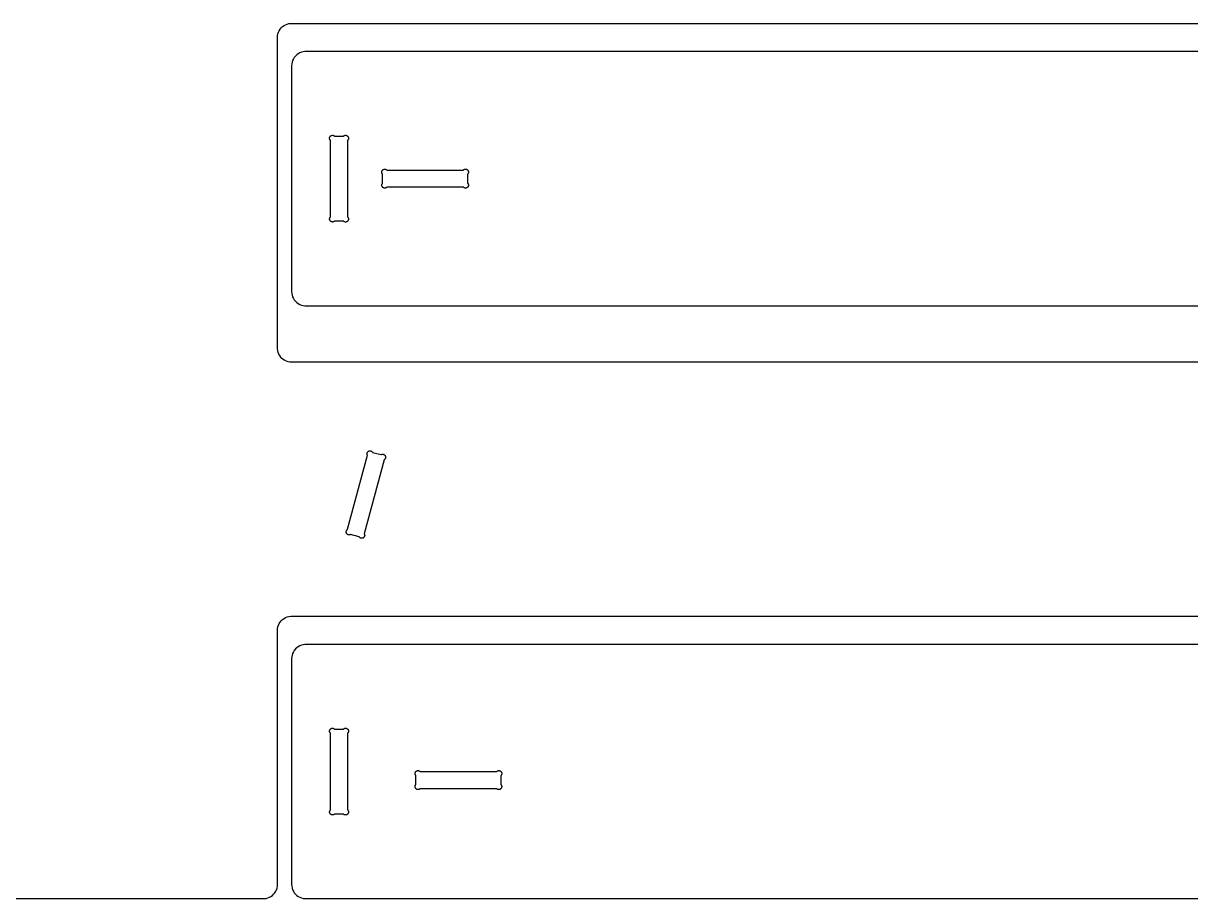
# Model space of a CAD drawing. Header units: metres. Extents: x 0 to 2484, y 0 to 1212.
# Drawn here: x 830 to 1657, y 0 to 620 of the extents above; entities that cross this region are included whole.
import ezdxf

# ---------------------------------------------------------------- set-up
doc = ezdxf.new("R2010")
doc.units = ezdxf.units.M

msp = doc.modelspace()

# ---------------------------------------------------------------- linework, layer by layer
for p, q in [((1010.08, 611.253), (1010.31, 612.487)), ((1010.31, 612.487), (1010.7, 613.681)), ((1010.7, 613.681), (1011.24, 614.818)), ((1011.24, 614.818), (1011.91, 615.878)), ((1011.91, 615.878), (1012.71, 616.845)), ((1012.71, 616.845), (1013.63, 617.705)), ((1013.63, 617.705), (1014.64, 618.443)), ((1014.64, 618.443), (1015.74, 619.048)), ((1015.74, 619.048), (1016.91, 619.511)), ((1016.91, 619.511), (1018.13, 619.823)), ((1018.13, 619.823), (1019.37, 619.98)), ((1019.37, 619.98), (1020, 619.98)), ((1020, 619.98), (1020, 620)), ((1020, 620), (1939.6, 620)), ((1010, 610), (1010.08, 611.253)), ((1010, 609.995), (1010, 610)), ((1010, 610), (1010, 610)), ((1010, 390.005), (1010, 609.995)), ((1010, 609.995), (1010, 609.995)), ((1021.91, 595.878), (1021.24, 594.818)), ((1022.71, 596.845), (1021.91, 595.878)), ((1023.63, 597.705), (1022.71, 596.845)), ((1024.64, 598.443), (1023.63, 597.705)), ((1025.74, 599.048), (1024.64, 598.443)), ((1026.91, 599.511), (1025.74, 599.048)), ((1028.13, 599.823), (1026.91, 599.511)), ((1029.37, 599.98), (1028.13, 599.823)), ((1030, 599.98), (1029.37, 599.98)), ((1949.6, 600), (1030, 600)), ((1030, 600), (1030, 599.98)), ((1020.08, 591.253), (1020, 590)), ((1020, 590), (1020, 590)), ((1020, 590), (1020, 589.995)), ((1020, 589.995), (1020, 589.995)), ((1020, 589.995), (1020, 430.005)), ((1020.31, 592.487), (1020.08, 591.253)), ((1020.7, 593.681), (1020.31, 592.487)), ((1021.24, 594.818), (1020.7, 593.681)), ((1046.88, 538.611), (1046.9, 538.875)), ((1046.9, 538.347), (1046.88, 538.611)), ((1046.9, 538.875), (1046.95, 539.135)), ((1046.95, 538.088), (1046.9, 538.347)), ((1046.95, 539.135), (1047.03, 539.386)), ((1047.03, 537.836), (1046.95, 538.088)), ((1047.03, 539.386), (1047.14, 539.626)), ((1047.14, 537.597), (1047.03, 537.836)), ((1047.14, 539.626), (1047.29, 539.849)), ((1047.29, 537.374), (1047.14, 537.597)), ((1047.29, 539.849), (1047.45, 540.053)), ((1047.45, 540.053), (1047.5, 540.096)), ((1047.5, 540.1), (1047.65, 540.233)), ((1047.5, 540.096), (1047.5, 540.1)), ((1047.5, 540.1), (1047.5, 540.1)), ((1047.65, 540.233), (1047.86, 540.389)), ((1047.86, 540.389), (1048.09, 540.516)), ((1048.09, 540.516), (1048.34, 540.614)), ((1048.34, 540.614), (1048.59, 540.679)), ((1048.59, 540.679), (1048.86, 540.712)), ((1048.86, 540.712), (1049.12, 540.712)), ((1049.12, 540.712), (1049.38, 540.679)), ((1049.38, 540.679), (1049.64, 540.614)), ((1049.64, 540.614), (1049.89, 540.516)), ((1049.89, 540.516), (1050.12, 540.389)), ((1050.12, 540.389), (1050.33, 540.233)), ((1050.33, 540.233), (1050.47, 540.1)), ((1050.47, 540.1), (1056.73, 540.1)), ((1056.73, 540.1), (1056.77, 540.146)), ((1056.77, 540.146), (1056.97, 540.315)), ((1056.97, 540.315), (1057.2, 540.456)), ((1057.2, 540.456), (1057.44, 540.569)), ((1057.44, 540.569), (1057.69, 540.65)), ((1057.69, 540.65), (1057.95, 540.7)), ((1057.95, 540.7), (1058.21, 540.717)), ((1058.21, 540.717), (1058.48, 540.7)), ((1058.48, 540.7), (1058.73, 540.65)), ((1058.73, 540.65), (1058.99, 540.569)), ((1058.99, 540.569), (1059.23, 540.456)), ((1059.23, 540.456), (1059.45, 540.315)), ((1059.45, 540.315), (1059.65, 540.146)), ((1059.65, 540.146), (1059.7, 540.1)), ((1059.7, 540.1), (1059.7, 540.1)), ((1059.7, 540.1), (1059.7, 540.095)), ((1059.7, 540.095), (1059.83, 539.953)), ((1059.83, 539.953), (1059.99, 539.739)), ((1059.99, 539.739), (1060.12, 539.508)), ((1060.12, 537.715), (1059.99, 537.483)), ((1060.12, 539.508), (1060.21, 539.262)), ((1060.21, 537.961), (1060.12, 537.715)), ((1060.21, 539.262), (1060.28, 539.006)), ((1060.28, 538.217), (1060.21, 537.961)), ((1060.28, 539.006), (1060.31, 538.744)), ((1060.31, 538.479), (1060.28, 538.217)), ((1060.31, 538.744), (1060.31, 538.479)), ((1047.45, 537.17), (1047.29, 537.374)), ((1047.5, 537.127), (1047.45, 537.17)), ((1047.5, 482.873), (1047.5, 537.127)), ((1059.83, 537.269), (1059.7, 537.127)), ((1059.7, 537.127), (1059.7, 482.873)), ((1059.99, 537.483), (1059.83, 537.269)), ((1083.89, 514.744), (1083.92, 515.006)), ((1083.89, 514.479), (1083.89, 514.744)), ((1083.92, 514.217), (1083.89, 514.479)), ((1083.92, 515.006), (1083.99, 515.262)), ((1083.99, 513.961), (1083.92, 514.217)), ((1083.99, 515.262), (1084.08, 515.508)), ((1084.08, 513.715), (1083.99, 513.961)), ((1084.08, 515.508), (1084.21, 515.739)), ((1084.21, 513.483), (1084.08, 513.715)), ((1084.21, 515.739), (1084.37, 515.953)), ((1084.37, 513.269), (1084.21, 513.483)), ((1084.37, 515.953), (1084.5, 516.095)), ((1084.5, 513.127), (1084.37, 513.269)), ((1084.5, 516.1), (1084.55, 516.146)), ((1084.5, 516.095), (1084.5, 516.1)), ((1084.5, 516.1), (1084.5, 516.1)), ((1084.5, 506.873), (1084.5, 513.127)), ((1084.55, 516.146), (1084.75, 516.315)), ((1084.75, 516.315), (1084.97, 516.456)), ((1084.97, 516.456), (1085.21, 516.569)), ((1085.21, 516.569), (1085.47, 516.65)), ((1085.47, 516.65), (1085.72, 516.7)), ((1085.72, 516.7), (1085.99, 516.717)), ((1085.99, 516.717), (1086.25, 516.7)), ((1086.25, 516.7), (1086.51, 516.65)), ((1086.51, 516.65), (1086.76, 516.569)), ((1086.76, 516.569), (1087, 516.456)), ((1087, 516.456), (1087.23, 516.315)), ((1087.23, 516.315), (1087.43, 516.146)), ((1087.43, 516.146), (1087.47, 516.1)), ((1087.47, 516.1), (1141.73, 516.1)), ((1141.73, 516.1), (1141.87, 516.233)), ((1141.87, 516.233), (1142.08, 516.389)), ((1142.08, 516.389), (1142.31, 516.516)), ((1142.31, 516.516), (1142.56, 516.614)), ((1142.56, 516.614), (1142.82, 516.679)), ((1142.82, 516.679), (1143.08, 516.712)), ((1143.08, 516.712), (1143.34, 516.712)), ((1143.34, 516.712), (1143.61, 516.679)), ((1143.61, 516.679), (1143.86, 516.614)), ((1143.86, 516.614), (1144.11, 516.516)), ((1144.11, 516.516), (1144.34, 516.389)), ((1144.34, 516.389), (1144.55, 516.233)), ((1144.55, 516.233), (1144.7, 516.1)), ((1144.7, 516.1), (1144.7, 516.1)), ((1144.7, 516.1), (1144.7, 516.096)), ((1144.7, 516.096), (1144.75, 516.053)), ((1144.75, 513.17), (1144.7, 513.127)), ((1144.7, 513.127), (1144.7, 506.873)), ((1144.75, 516.053), (1144.91, 515.849)), ((1144.91, 513.374), (1144.75, 513.17)), ((1144.91, 515.849), (1145.06, 515.626)), ((1145.06, 513.597), (1144.91, 513.374)), ((1145.06, 515.626), (1145.17, 515.386)), ((1145.17, 513.836), (1145.06, 513.597)), ((1145.17, 515.386), (1145.25, 515.135)), ((1145.25, 514.088), (1145.17, 513.836)), ((1145.25, 515.135), (1145.3, 514.875)), ((1145.3, 514.347), (1145.25, 514.088)), ((1145.3, 514.875), (1145.32, 514.611)), ((1145.32, 514.611), (1145.3, 514.347)), ((1083.88, 505.389), (1083.9, 505.653)), ((1083.9, 505.125), (1083.88, 505.389)), ((1083.9, 505.653), (1083.95, 505.912)), ((1083.95, 504.865), (1083.9, 505.125)), ((1083.95, 505.912), (1084.03, 506.164)), ((1084.03, 504.614), (1083.95, 504.865)), ((1084.03, 506.164), (1084.14, 506.403)), ((1084.14, 504.374), (1084.03, 504.614)), ((1084.14, 506.403), (1084.29, 506.626)), ((1084.29, 506.626), (1084.45, 506.83)), ((1084.45, 506.83), (1084.5, 506.873)), ((1144.7, 506.873), (1144.83, 506.731)), ((1144.83, 506.731), (1144.99, 506.517)), ((1144.99, 506.517), (1145.12, 506.285)), ((1145.12, 504.492), (1144.99, 504.261)), ((1145.12, 506.285), (1145.21, 506.039)), ((1145.21, 504.738), (1145.12, 504.492)), ((1145.21, 506.039), (1145.28, 505.783)), ((1145.28, 504.994), (1145.21, 504.738)), ((1145.28, 505.783), (1145.31, 505.521)), ((1145.31, 505.256), (1145.28, 504.994)), ((1145.31, 505.521), (1145.31, 505.256)), ((1084.29, 504.151), (1084.14, 504.374)), ((1084.45, 503.947), (1084.29, 504.151)), ((1084.5, 503.904), (1084.45, 503.947)), ((1084.5, 503.9), (1084.5, 503.904)), ((1084.65, 503.767), (1084.5, 503.9)), ((1084.5, 503.9), (1084.5, 503.9)), ((1084.86, 503.611), (1084.65, 503.767)), ((1085.09, 503.484), (1084.86, 503.611)), ((1085.34, 503.386), (1085.09, 503.484)), ((1085.59, 503.321), (1085.34, 503.386)), ((1085.86, 503.288), (1085.59, 503.321)), ((1086.12, 503.288), (1085.86, 503.288)), ((1086.38, 503.321), (1086.12, 503.288)), ((1086.64, 503.386), (1086.38, 503.321)), ((1086.89, 503.484), (1086.64, 503.386)), ((1087.12, 503.611), (1086.89, 503.484)), ((1087.33, 503.767), (1087.12, 503.611)), ((1087.47, 503.9), (1087.33, 503.767)), ((1141.73, 503.9), (1087.47, 503.9)), ((1141.77, 503.854), (1141.73, 503.9)), ((1141.97, 503.685), (1141.77, 503.854)), ((1142.2, 503.544), (1141.97, 503.685)), ((1142.44, 503.431), (1142.2, 503.544)), ((1142.69, 503.35), (1142.44, 503.431)), ((1142.95, 503.3), (1142.69, 503.35)), ((1143.21, 503.283), (1142.95, 503.3)), ((1143.48, 503.3), (1143.21, 503.283)), ((1143.73, 503.35), (1143.48, 503.3)), ((1143.99, 503.431), (1143.73, 503.35)), ((1144.23, 503.544), (1143.99, 503.431)), ((1144.45, 503.685), (1144.23, 503.544)), ((1144.65, 503.854), (1144.45, 503.685)), ((1144.7, 503.9), (1144.65, 503.854)), ((1144.83, 504.047), (1144.7, 503.905)), ((1144.7, 503.905), (1144.7, 503.9)), ((1144.7, 503.9), (1144.7, 503.9)), ((1144.99, 504.261), (1144.83, 504.047)), ((1046.89, 481.521), (1046.92, 481.783)), ((1046.89, 481.256), (1046.89, 481.521)), ((1046.92, 480.994), (1046.89, 481.256)), ((1046.92, 481.783), (1046.99, 482.039)), ((1046.99, 480.738), (1046.92, 480.994)), ((1046.99, 482.039), (1047.08, 482.285)), ((1047.08, 480.492), (1046.99, 480.738)), ((1047.08, 482.285), (1047.21, 482.517)), ((1047.21, 480.261), (1047.08, 480.492)), ((1047.21, 482.517), (1047.37, 482.731)), ((1047.37, 480.047), (1047.21, 480.261)), ((1047.37, 482.731), (1047.5, 482.873)), ((1047.5, 479.905), (1047.37, 480.047)), ((1047.5, 479.9), (1047.5, 479.905)), ((1047.55, 479.854), (1047.5, 479.9)), ((1047.5, 479.9), (1047.5, 479.9)), ((1047.75, 479.685), (1047.55, 479.854)), ((1047.97, 479.544), (1047.75, 479.685)), ((1050.23, 479.685), (1050, 479.544)), ((1050.43, 479.854), (1050.23, 479.685)), ((1050.47, 479.9), (1050.43, 479.854)), ((1056.73, 479.9), (1050.47, 479.9)), ((1056.87, 479.767), (1056.73, 479.9)), ((1057.08, 479.611), (1056.87, 479.767)), ((1059.55, 479.767), (1059.34, 479.611)), ((1059.7, 479.9), (1059.55, 479.767)), ((1059.7, 482.873), (1059.75, 482.83)), ((1059.75, 479.947), (1059.7, 479.904)), ((1059.7, 479.904), (1059.7, 479.9)), ((1059.7, 479.9), (1059.7, 479.9)), ((1059.75, 482.83), (1059.91, 482.626)), ((1059.91, 480.151), (1059.75, 479.947)), ((1059.91, 482.626), (1060.06, 482.403)), ((1060.06, 480.374), (1059.91, 480.151)), ((1060.06, 482.403), (1060.17, 482.164)), ((1060.17, 480.614), (1060.06, 480.374)), ((1060.17, 482.164), (1060.25, 481.912)), ((1060.25, 480.865), (1060.17, 480.614)), ((1060.25, 481.912), (1060.3, 481.653)), ((1060.3, 481.125), (1060.25, 480.865)), ((1060.3, 481.653), (1060.32, 481.389)), ((1060.32, 481.389), (1060.3, 481.125)), ((1048.21, 479.431), (1047.97, 479.544)), ((1048.47, 479.35), (1048.21, 479.431)), ((1048.72, 479.3), (1048.47, 479.35)), ((1048.99, 479.283), (1048.72, 479.3)), ((1049.25, 479.3), (1048.99, 479.283)), ((1049.51, 479.35), (1049.25, 479.3)), ((1049.76, 479.431), (1049.51, 479.35)), ((1050, 479.544), (1049.76, 479.431)), ((1057.31, 479.484), (1057.08, 479.611)), ((1057.56, 479.386), (1057.31, 479.484)), ((1057.82, 479.321), (1057.56, 479.386)), ((1058.08, 479.288), (1057.82, 479.321)), ((1058.34, 479.288), (1058.08, 479.288)), ((1058.61, 479.321), (1058.34, 479.288)), ((1058.86, 479.386), (1058.61, 479.321)), ((1059.11, 479.484), (1058.86, 479.386)), ((1059.34, 479.611), (1059.11, 479.484)), ((1020, 430.005), (1020, 430.005)), ((1020, 430.005), (1020, 430)), ((1020, 430), (1020, 430)), ((1020, 430), (1020.08, 428.747)), ((1020.08, 428.747), (1020.31, 427.513)), ((1020.31, 427.513), (1020.7, 426.319)), ((1020.7, 426.319), (1021.24, 425.182)), ((1021.24, 425.182), (1021.91, 424.122)), ((1021.91, 424.122), (1022.71, 423.155)), ((1022.71, 423.155), (1023.63, 422.295)), ((1023.63, 422.295), (1024.64, 421.557)), ((1024.64, 421.557), (1025.74, 420.952)), ((1025.74, 420.952), (1026.91, 420.489)), ((1026.91, 420.489), (1028.13, 420.177)), ((1028.13, 420.177), (1029.37, 420.02)), ((1029.37, 420.02), (1030, 420.02)), ((1030, 420.02), (1030, 420)), ((1030, 420), (1949.6, 420)), ((1010.02, 390.005), (1010, 390.005)), ((1010.02, 389.372), (1010.02, 390.005)), ((1010.18, 388.126), (1010.02, 389.372)), ((1010.49, 386.91), (1010.18, 388.126)), ((1010.95, 385.742), (1010.49, 386.91)), ((1011.56, 384.642), (1010.95, 385.742)), ((1012.29, 383.626), (1011.56, 384.642)), ((1013.15, 382.71), (1012.29, 383.626)), ((1014.12, 381.91), (1013.15, 382.71)), ((1015.18, 381.237), (1014.12, 381.91)), ((1016.32, 380.702), (1015.18, 381.237)), ((1017.51, 380.314), (1016.32, 380.702)), ((1018.75, 380.079), (1017.51, 380.314)), ((1020, 380), (1018.75, 380.079)), ((1939.6, 380), (1020, 380)), ((1020, 380), (1020, 380)), ((1020, 380), (1020, 380)), ((1020, 380), (1020, 380)), ((1073.47, 315.216), (1073.51, 315.478)), ((1073.47, 314.952), (1073.47, 315.216)), ((1073.5, 314.689), (1073.47, 314.952)), ((1073.56, 314.433), (1073.5, 314.689)), ((1073.51, 315.478), (1073.57, 315.734)), ((1073.66, 314.186), (1073.56, 314.433)), ((1073.57, 315.734), (1073.67, 315.978)), ((1073.67, 315.978), (1073.8, 316.209)), ((1073.8, 316.209), (1073.96, 316.421)), ((1073.96, 316.421), (1074.14, 316.612)), ((1074.14, 316.612), (1074.35, 316.778)), ((1074.35, 316.778), (1074.52, 316.881)), ((1074.52, 316.884), (1074.57, 316.918)), ((1074.52, 316.881), (1074.52, 316.885)), ((1074.52, 316.885), (1074.52, 316.884)), ((1074.57, 316.918), (1074.82, 317.028)), ((1074.82, 317.028), (1075.07, 317.107)), ((1075.07, 317.107), (1075.33, 317.154)), ((1075.33, 317.154), (1075.59, 317.167)), ((1075.59, 317.167), (1075.86, 317.148)), ((1075.86, 317.148), (1076.11, 317.096)), ((1076.11, 317.096), (1076.37, 317.011)), ((1076.37, 317.011), (1076.6, 316.896)), ((1076.6, 316.896), (1076.82, 316.752)), ((1076.82, 316.752), (1077.03, 316.582)), ((1077.03, 316.582), (1077.21, 316.387)), ((1077.21, 316.387), (1077.36, 316.172)), ((1077.36, 316.172), (1077.39, 316.116)), ((1077.39, 316.116), (1083.43, 314.497)), ((1083.43, 314.497), (1083.6, 314.589)), ((1083.6, 314.589), (1083.85, 314.684)), ((1083.85, 314.684), (1084.11, 314.747)), ((1084.11, 314.747), (1084.37, 314.778)), ((1084.37, 314.778), (1084.63, 314.775)), ((1084.63, 314.775), (1084.89, 314.739)), ((1084.89, 314.739), (1085.15, 314.671)), ((1085.15, 314.671), (1085.39, 314.571)), ((1085.39, 314.571), (1085.62, 314.441)), ((1085.62, 314.441), (1085.84, 314.283)), ((1085.84, 314.283), (1086.03, 314.1)), ((1059.71, 261.608), (1073.75, 314.014)), ((1085.53, 310.856), (1071.49, 258.451)), ((1073.75, 314.014), (1073.66, 314.186)), ((1085.59, 310.886), (1085.53, 310.856)), ((1085.8, 311.039), (1085.59, 310.886)), ((1086, 311.218), (1085.8, 311.039)), ((1086.17, 311.42), (1086, 311.218)), ((1086.03, 314.1), (1086.19, 313.895)), ((1086.31, 311.642), (1086.17, 311.42)), ((1086.19, 313.895), (1086.3, 313.729)), ((1086.3, 313.729), (1086.3, 313.728)), ((1086.3, 313.728), (1086.3, 313.724)), ((1086.3, 313.724), (1086.33, 313.67)), ((1086.43, 311.88), (1086.31, 311.642)), ((1086.33, 313.67), (1086.44, 313.43)), ((1086.51, 312.13), (1086.43, 311.88)), ((1086.44, 313.43), (1086.52, 313.177)), ((1086.56, 312.389), (1086.51, 312.13)), ((1086.52, 313.177), (1086.57, 312.917)), ((1086.58, 312.653), (1086.56, 312.389)), ((1086.57, 312.917), (1086.58, 312.653)), ((1058.65, 259.811), (1058.67, 260.075)), ((1058.67, 259.547), (1058.65, 259.811)), ((1058.67, 260.075), (1058.73, 260.334)), ((1058.71, 259.287), (1058.67, 259.547)), ((1058.79, 259.035), (1058.71, 259.287)), ((1058.73, 260.334), (1058.81, 260.585)), ((1058.9, 258.794), (1058.79, 259.035)), ((1058.81, 260.585), (1058.93, 260.823)), ((1058.94, 258.741), (1058.9, 258.794)), ((1058.93, 260.823), (1059.07, 261.045)), ((1058.94, 258.737), (1058.94, 258.741)), ((1058.94, 258.736), (1058.94, 258.737)), ((1059.04, 258.57), (1058.94, 258.736)), ((1059.21, 258.364), (1059.04, 258.57)), ((1059.07, 261.045), (1059.24, 261.246)), ((1059.4, 258.181), (1059.21, 258.364)), ((1059.24, 261.246), (1059.43, 261.425)), ((1059.61, 258.024), (1059.4, 258.181)), ((1059.43, 261.425), (1059.65, 261.579)), ((1059.84, 257.894), (1059.61, 258.024)), ((1059.65, 261.579), (1059.71, 261.608)), ((1060.09, 257.794), (1059.84, 257.894)), ((1060.34, 257.726), (1060.09, 257.794)), ((1060.61, 257.69), (1060.34, 257.726)), ((1060.87, 257.687), (1060.61, 257.69)), ((1061.13, 257.717), (1060.87, 257.687)), ((1061.39, 257.78), (1061.13, 257.717)), ((1061.64, 257.875), (1061.39, 257.78)), ((1061.81, 257.967), (1061.64, 257.875)), ((1067.85, 256.349), (1061.81, 257.967)), ((1071.56, 256.486), (1071.43, 256.256)), ((1071.49, 258.451), (1071.58, 258.279)), ((1071.66, 256.731), (1071.56, 256.486)), ((1071.58, 258.279), (1071.68, 258.032)), ((1071.73, 256.986), (1071.66, 256.731)), ((1071.68, 258.032), (1071.74, 257.775)), ((1071.77, 257.248), (1071.73, 256.986)), ((1071.74, 257.775), (1071.77, 257.512)), ((1071.77, 257.512), (1071.77, 257.248)), ((1067.88, 256.293), (1067.85, 256.349)), ((1068.03, 256.077), (1067.88, 256.293)), ((1068.21, 255.883), (1068.03, 256.077)), ((1068.41, 255.712), (1068.21, 255.883)), ((1068.63, 255.568), (1068.41, 255.712)), ((1068.87, 255.453), (1068.63, 255.568)), ((1069.12, 255.369), (1068.87, 255.453)), ((1069.38, 255.317), (1069.12, 255.369)), ((1069.65, 255.297), (1069.38, 255.317)), ((1069.91, 255.311), (1069.65, 255.297)), ((1070.17, 255.358), (1069.91, 255.311)), ((1070.42, 255.437), (1070.17, 255.358)), ((1070.66, 255.547), (1070.42, 255.437)), ((1070.72, 255.58), (1070.66, 255.547)), ((1070.89, 255.686), (1070.72, 255.583)), ((1070.72, 255.583), (1070.72, 255.579)), ((1070.72, 255.579), (1070.72, 255.58)), ((1071.09, 255.853), (1070.89, 255.686)), ((1071.28, 256.043), (1071.09, 255.853)), ((1071.43, 256.256), (1071.28, 256.043)), ((1014.64, 198.443), (1015.74, 199.048)), ((1015.74, 199.048), (1016.91, 199.511)), ((1016.91, 199.511), (1018.13, 199.823)), ((1018.13, 199.823), (1019.37, 199.98)), ((1019.37, 199.98), (1020, 199.98)), ((1020, 199.98), (1020, 200)), ((1020, 200), (1939.6, 200)), ((1010, 190), (1010.08, 191.253)), ((1010.08, 191.253), (1010.31, 192.487)), ((1010.31, 192.487), (1010.7, 193.681)), ((1010.7, 193.681), (1011.24, 194.818)), ((1011.24, 194.818), (1011.91, 195.878)), ((1011.91, 195.878), (1012.71, 196.845)), ((1012.71, 196.845), (1013.63, 197.705)), ((1013.63, 197.705), (1014.64, 198.443)), ((1010, 189.995), (1010, 190)), ((1010, 190), (1010, 190)), ((1010, 10.005), (1010, 189.995)), ((1010, 189.995), (1010, 189.995)), ((1020.7, 173.681), (1020.31, 172.487)), ((1021.24, 174.818), (1020.7, 173.681)), ((1021.91, 175.878), (1021.24, 174.818)), ((1022.71, 176.845), (1021.91, 175.878)), ((1023.63, 177.705), (1022.71, 176.845)), ((1024.64, 178.443), (1023.63, 177.705)), ((1025.74, 179.048), (1024.64, 178.443)), ((1026.91, 179.511), (1025.74, 179.048)), ((1028.13, 179.823), (1026.91, 179.511)), ((1029.37, 179.98), (1028.13, 179.823)), ((1030, 179.98), (1029.37, 179.98)), ((1949.6, 180), (1030, 180)), ((1030, 180), (1030, 179.98)), ((1020.08, 171.253), (1020, 170)), ((1020, 170), (1020, 170)), ((1020, 170), (1020, 169.995)), ((1020, 169.995), (1020, 169.995)), ((1020, 169.995), (1020, 10.005)), ((1020.31, 172.487), (1020.08, 171.253)), ((1046.88, 118.611), (1046.9, 118.875)), ((1046.9, 118.347), (1046.88, 118.611)), ((1046.9, 118.875), (1046.95, 119.135)), ((1046.95, 118.088), (1046.9, 118.347)), ((1046.95, 119.135), (1047.03, 119.386)), ((1047.03, 117.836), (1046.95, 118.088)), ((1047.03, 119.386), (1047.14, 119.626)), ((1047.14, 117.597), (1047.03, 117.836)), ((1047.14, 119.626), (1047.29, 119.849)), ((1047.29, 117.374), (1047.14, 117.597)), ((1047.29, 119.849), (1047.45, 120.053)), ((1047.45, 117.17), (1047.29, 117.374)), ((1047.45, 120.053), (1047.5, 120.096)), ((1047.5, 117.127), (1047.45, 117.17)), ((1047.5, 120.1), (1047.65, 120.233)), ((1047.5, 120.096), (1047.5, 120.1)), ((1047.5, 120.1), (1047.5, 120.1)), ((1047.5, 62.8727), (1047.5, 117.127)), ((1047.65, 120.233), (1047.86, 120.389)), ((1047.86, 120.389), (1048.09, 120.516)), ((1048.09, 120.516), (1048.34, 120.614)), ((1048.34, 120.614), (1048.59, 120.679)), ((1048.59, 120.679), (1048.86, 120.712)), ((1048.86, 120.712), (1049.12, 120.712)), ((1049.12, 120.712), (1049.38, 120.679)), ((1049.38, 120.679), (1049.64, 120.614)), ((1049.64, 120.614), (1049.89, 120.516)), ((1049.89, 120.516), (1050.12, 120.389)), ((1050.12, 120.389), (1050.33, 120.233)), ((1050.33, 120.233), (1050.47, 120.1)), ((1050.47, 120.1), (1056.73, 120.1)), ((1056.73, 120.1), (1056.77, 120.146)), ((1056.77, 120.146), (1056.97, 120.315)), ((1056.97, 120.315), (1057.2, 120.456)), ((1057.2, 120.456), (1057.44, 120.569)), ((1057.44, 120.569), (1057.69, 120.65)), ((1057.69, 120.65), (1057.95, 120.7)), ((1057.95, 120.7), (1058.21, 120.717)), ((1058.21, 120.717), (1058.48, 120.7)), ((1058.48, 120.7), (1058.73, 120.65)), ((1058.73, 120.65), (1058.99, 120.569)), ((1058.99, 120.569), (1059.23, 120.456)), ((1059.23, 120.456), (1059.45, 120.315)), ((1059.45, 120.315), (1059.65, 120.146)), ((1059.65, 120.146), (1059.7, 120.1)), ((1059.7, 120.1), (1059.7, 120.1)), ((1059.7, 120.1), (1059.7, 120.095)), ((1059.7, 120.095), (1059.83, 119.953)), ((1059.83, 117.269), (1059.7, 117.127)), ((1059.7, 117.127), (1059.7, 62.873)), ((1059.83, 119.953), (1059.99, 119.739)), ((1059.99, 117.483), (1059.83, 117.269)), ((1059.99, 119.739), (1060.12, 119.508)), ((1060.12, 117.715), (1059.99, 117.483)), ((1060.12, 119.508), (1060.21, 119.262)), ((1060.21, 117.961), (1060.12, 117.715)), ((1060.21, 119.262), (1060.28, 119.006)), ((1060.28, 118.217), (1060.21, 117.961)), ((1060.28, 119.006), (1060.31, 118.744)), ((1060.31, 118.479), (1060.28, 118.217)), ((1060.31, 118.744), (1060.31, 118.479)), ((1107.45, 88.6114), (1107.47, 88.8752)), ((1107.47, 88.3475), (1107.45, 88.6114)), ((1107.47, 88.8752), (1107.52, 89.1349)), ((1107.52, 88.0878), (1107.47, 88.3475)), ((1107.52, 89.1349), (1107.6, 89.3864)), ((1107.6, 87.8364), (1107.52, 88.0878)), ((1107.6, 89.3864), (1107.72, 89.6256)), ((1107.72, 87.5971), (1107.6, 87.8364)), ((1107.72, 89.6256), (1107.86, 89.8488)), ((1107.86, 87.3739), (1107.72, 87.5971)), ((1107.86, 89.8488), (1108.03, 90.0525)), ((1108.03, 87.1702), (1107.86, 87.3739)), ((1108.03, 90.0525), (1108.07, 90.0957)), ((1108.07, 87.127), (1108.03, 87.1702)), ((1108.07, 90.0957), (1108.07, 90.1)), ((1108.07, 90.1), (1108.08, 90.1)), ((1108.07, 80.8727), (1108.07, 87.127)), ((1108.08, 90.1), (1108.22, 90.2335)), ((1108.22, 90.2335), (1108.43, 90.3889)), ((1108.43, 90.3889), (1108.66, 90.5163)), ((1108.66, 90.5163), (1108.91, 90.6136)), ((1108.91, 90.6136), (1109.17, 90.6793)), ((1109.17, 90.6793), (1109.43, 90.7125)), ((1109.43, 90.7125), (1109.69, 90.7125)), ((1109.69, 90.7125), (1109.95, 90.6793)), ((1109.95, 90.6793), (1110.21, 90.6136)), ((1110.21, 90.6136), (1110.46, 90.5163)), ((1110.46, 90.5163), (1110.69, 90.3889)), ((1110.69, 90.3889), (1110.9, 90.2335)), ((1110.9, 90.2335), (1111.04, 90.1)), ((1111.04, 90.1), (1165.3, 90.1)), ((1165.3, 90.1), (1165.34, 90.146)), ((1165.34, 90.146), (1165.55, 90.3145)), ((1165.55, 90.3145), (1165.77, 90.4562)), ((1165.77, 90.4562), (1166.01, 90.5688)), ((1166.01, 90.5688), (1166.26, 90.6505)), ((1166.26, 90.6505), (1166.52, 90.7)), ((1166.52, 90.7), (1166.78, 90.7166)), ((1166.78, 90.7166), (1167.05, 90.7)), ((1167.05, 90.7), (1167.31, 90.6505)), ((1167.31, 90.6505), (1167.56, 90.5688)), ((1167.56, 90.5688), (1167.8, 90.4562)), ((1167.8, 90.4562), (1168.02, 90.3145)), ((1168.02, 90.3145), (1168.22, 90.146)), ((1168.22, 90.146), (1168.27, 90.1)), ((1168.27, 90.1), (1168.27, 90.1)), ((1168.27, 90.1), (1168.27, 90.0954)), ((1168.27, 90.0954), (1168.4, 89.9533)), ((1168.4, 87.2694), (1168.27, 87.1273)), ((1168.27, 87.1273), (1168.27, 80.873)), ((1168.4, 89.9533), (1168.56, 89.7394)), ((1168.56, 87.4833), (1168.4, 87.2694)), ((1168.56, 89.7394), (1168.69, 89.5077)), ((1168.69, 87.715), (1168.56, 87.4833)), ((1168.69, 89.5077), (1168.79, 89.2619)), ((1168.79, 87.9608), (1168.69, 87.715)), ((1168.79, 89.2619), (1168.85, 89.0058)), ((1168.85, 88.2169), (1168.79, 87.9608)), ((1168.85, 89.0058), (1168.88, 88.7435)), ((1168.88, 88.4792), (1168.85, 88.2169)), ((1168.88, 88.7435), (1168.88, 88.4792)), ((1107.46, 79.5208), (1107.49, 79.7831)), ((1107.46, 79.2565), (1107.46, 79.5208)), ((1107.49, 78.9942), (1107.46, 79.2565)), ((1107.49, 79.7831), (1107.56, 80.0392)), ((1107.56, 78.7381), (1107.49, 78.9942)), ((1107.56, 80.0392), (1107.66, 80.285)), ((1107.66, 78.4923), (1107.56, 78.7381)), ((1107.66, 80.285), (1107.78, 80.5167)), ((1107.78, 78.2606), (1107.66, 78.4923)), ((1107.78, 80.5167), (1107.94, 80.7306)), ((1107.94, 78.0467), (1107.78, 78.2606)), ((1107.94, 80.7306), (1108.07, 80.8727)), ((1108.07, 77.9046), (1107.94, 78.0467)), ((1108.07, 77.9), (1108.07, 77.9046)), ((1108.08, 77.9), (1108.07, 77.9)), ((1108.12, 77.854), (1108.08, 77.9)), ((1108.32, 77.6855), (1108.12, 77.854)), ((1108.55, 77.5438), (1108.32, 77.6855)), ((1108.79, 77.4312), (1108.55, 77.5438)), ((1109.04, 77.3495), (1108.79, 77.4312)), ((1109.3, 77.3), (1109.04, 77.3495)), ((1109.56, 77.2834), (1109.3, 77.3)), ((1109.82, 77.3), (1109.56, 77.2834)), ((1110.08, 77.3495), (1109.82, 77.3)), ((1110.34, 77.4312), (1110.08, 77.3495)), ((1110.57, 77.5438), (1110.34, 77.4312)), ((1110.8, 77.6855), (1110.57, 77.5438)), ((1111, 77.854), (1110.8, 77.6855)), ((1111.04, 77.9), (1111, 77.854)), ((1165.3, 77.9), (1111.04, 77.9)), ((1165.44, 77.7665), (1165.3, 77.9)), ((1165.65, 77.6111), (1165.44, 77.7665)), ((1165.89, 77.4837), (1165.65, 77.6111)), ((1166.13, 77.3864), (1165.89, 77.4837)), ((1166.39, 77.3207), (1166.13, 77.3864)), ((1166.65, 77.2875), (1166.39, 77.3207)), ((1166.91, 77.2875), (1166.65, 77.2875)), ((1167.18, 77.3207), (1166.91, 77.2875)), ((1167.43, 77.3864), (1167.18, 77.3207)), ((1167.68, 77.4837), (1167.43, 77.3864)), ((1167.91, 77.6111), (1167.68, 77.4837)), ((1168.12, 77.7665), (1167.91, 77.6111)), ((1168.27, 77.9), (1168.12, 77.7665)), ((1168.27, 80.873), (1168.32, 80.8298)), ((1168.32, 77.9475), (1168.27, 77.9043)), ((1168.27, 77.9043), (1168.27, 77.9)), ((1168.27, 77.9), (1168.27, 77.9)), ((1168.32, 80.8298), (1168.49, 80.6261)), ((1168.49, 78.1512), (1168.32, 77.9475)), ((1168.49, 80.6261), (1168.63, 80.4029)), ((1168.63, 78.3744), (1168.49, 78.1512)), ((1168.63, 80.4029), (1168.74, 80.1636)), ((1168.74, 78.6136), (1168.63, 78.3744)), ((1168.74, 80.1636), (1168.82, 79.9122)), ((1168.82, 78.8651), (1168.74, 78.6136)), ((1168.82, 79.9122), (1168.87, 79.6525)), ((1168.87, 79.1248), (1168.82, 78.8651)), ((1168.87, 79.6525), (1168.89, 79.3886)), ((1168.89, 79.3886), (1168.87, 79.1248)), ((1046.89, 61.5208), (1046.92, 61.7831)), ((1046.89, 61.2565), (1046.89, 61.5208)), ((1046.92, 60.9942), (1046.89, 61.2565)), ((1046.92, 61.7831), (1046.99, 62.0392)), ((1046.99, 60.7381), (1046.92, 60.9942)), ((1046.99, 62.0392), (1047.08, 62.285)), ((1047.08, 60.4923), (1046.99, 60.7381)), ((1047.08, 62.285), (1047.21, 62.5167)), ((1047.21, 60.2606), (1047.08, 60.4923)), ((1047.21, 62.5167), (1047.37, 62.7306)), ((1047.37, 60.0467), (1047.21, 60.2606)), ((1047.37, 62.7306), (1047.5, 62.8727)), ((1047.5, 59.9046), (1047.37, 60.0467)), ((1047.5, 59.9), (1047.5, 59.9046)), ((1047.55, 59.854), (1047.5, 59.9)), ((1047.5, 59.9), (1047.5, 59.9)), ((1047.75, 59.6855), (1047.55, 59.854)), ((1047.97, 59.5438), (1047.75, 59.6855)), ((1048.21, 59.4312), (1047.97, 59.5438)), ((1048.47, 59.3495), (1048.21, 59.4312)), ((1048.72, 59.3), (1048.47, 59.3495)), ((1048.99, 59.2834), (1048.72, 59.3)), ((1049.25, 59.3), (1048.99, 59.2834)), ((1049.51, 59.3495), (1049.25, 59.3)), ((1049.76, 59.4312), (1049.51, 59.3495)), ((1050, 59.5438), (1049.76, 59.4312)), ((1050.23, 59.6855), (1050, 59.5438)), ((1050.43, 59.854), (1050.23, 59.6855)), ((1050.47, 59.9), (1050.43, 59.854)), ((1056.73, 59.9), (1050.47, 59.9)), ((1056.87, 59.7665), (1056.73, 59.9)), ((1057.08, 59.6111), (1056.87, 59.7665)), ((1057.31, 59.4837), (1057.08, 59.6111)), ((1057.56, 59.3864), (1057.31, 59.4837)), ((1057.82, 59.3207), (1057.56, 59.3864)), ((1058.08, 59.2875), (1057.82, 59.3207)), ((1058.34, 59.2875), (1058.08, 59.2875)), ((1058.61, 59.3207), (1058.34, 59.2875)), ((1058.86, 59.3864), (1058.61, 59.3207)), ((1059.11, 59.4837), (1058.86, 59.3864)), ((1059.34, 59.6111), (1059.11, 59.4837)), ((1059.55, 59.7665), (1059.34, 59.6111)), ((1059.7, 59.9), (1059.55, 59.7665)), ((1059.7, 62.873), (1059.75, 62.8298)), ((1059.75, 59.9475), (1059.7, 59.9043)), ((1059.7, 59.9043), (1059.7, 59.9)), ((1059.7, 59.9), (1059.7, 59.9)), ((1059.75, 62.8298), (1059.91, 62.6261)), ((1059.91, 60.1512), (1059.75, 59.9475)), ((1059.91, 62.6261), (1060.06, 62.4029)), ((1060.06, 60.3744), (1059.91, 60.1512)), ((1060.06, 62.4029), (1060.17, 62.1636)), ((1060.17, 60.6136), (1060.06, 60.3744)), ((1060.17, 62.1636), (1060.25, 61.9122)), ((1060.25, 60.8651), (1060.17, 60.6136)), ((1060.25, 61.9122), (1060.3, 61.6525)), ((1060.3, 61.1248), (1060.25, 60.8651)), ((1060.3, 61.6525), (1060.32, 61.3886)), ((1060.32, 61.3886), (1060.3, 61.1248)), ((1009.69, 7.5131), (1009.92, 8.7467)), ((1009.92, 8.7467), (1010, 10)), ((1010, 10), (1010, 10.005)), ((1010, 10.005), (1010, 10.005)), ((1010, 10), (1010, 10)), ((1020, 10.005), (1020, 10.005)), ((1020, 10.005), (1020, 10)), ((1020, 10), (1020.08, 8.7467)), ((1020, 10), (1020, 10)), ((1020.08, 8.7467), (1020.31, 7.5131)), ((820.005, 0), (999.995, 0)), ((999.995, 0), (999.995, 0.0197)), ((999.995, 0.0197), (1000.63, 0.0197)), ((1000.63, 0.0197), (1001.87, 0.1771)), ((1001.87, 0.1771), (1003.09, 0.4894)), ((1003.09, 0.4894), (1004.26, 0.9517)), ((1004.26, 0.9517), (1005.36, 1.5567)), ((1005.36, 1.5567), (1006.37, 2.2949)), ((1006.37, 2.2949), (1007.29, 3.1545)), ((1007.29, 3.1545), (1008.09, 4.1222)), ((1008.09, 4.1222), (1008.76, 5.1825)), ((1008.76, 5.1825), (1009.3, 6.3187)), ((1009.3, 6.3187), (1009.69, 7.5131)), ((1020.31, 7.5131), (1020.7, 6.3187)), ((1020.7, 6.3187), (1021.24, 5.1825)), ((1021.24, 5.1825), (1021.91, 4.1222)), ((1021.91, 4.1222), (1022.71, 3.1545)), ((1022.71, 3.1545), (1023.63, 2.2949)), ((1023.63, 2.2949), (1024.64, 1.5567)), ((1024.64, 1.5567), (1025.74, 0.9517)), ((1025.74, 0.9517), (1026.91, 0.4894)), ((1026.91, 0.4894), (1028.13, 0.1771)), ((1028.13, 0.1771), (1029.37, 0.0197)), ((1029.37, 0.0197), (1030, 0.0197)), ((1030, 0.0197), (1030, 0)), ((1030, 0), (2159.6, 0))]:
    msp.add_line(p, q)

doc.saveas('drawing.dxf')
